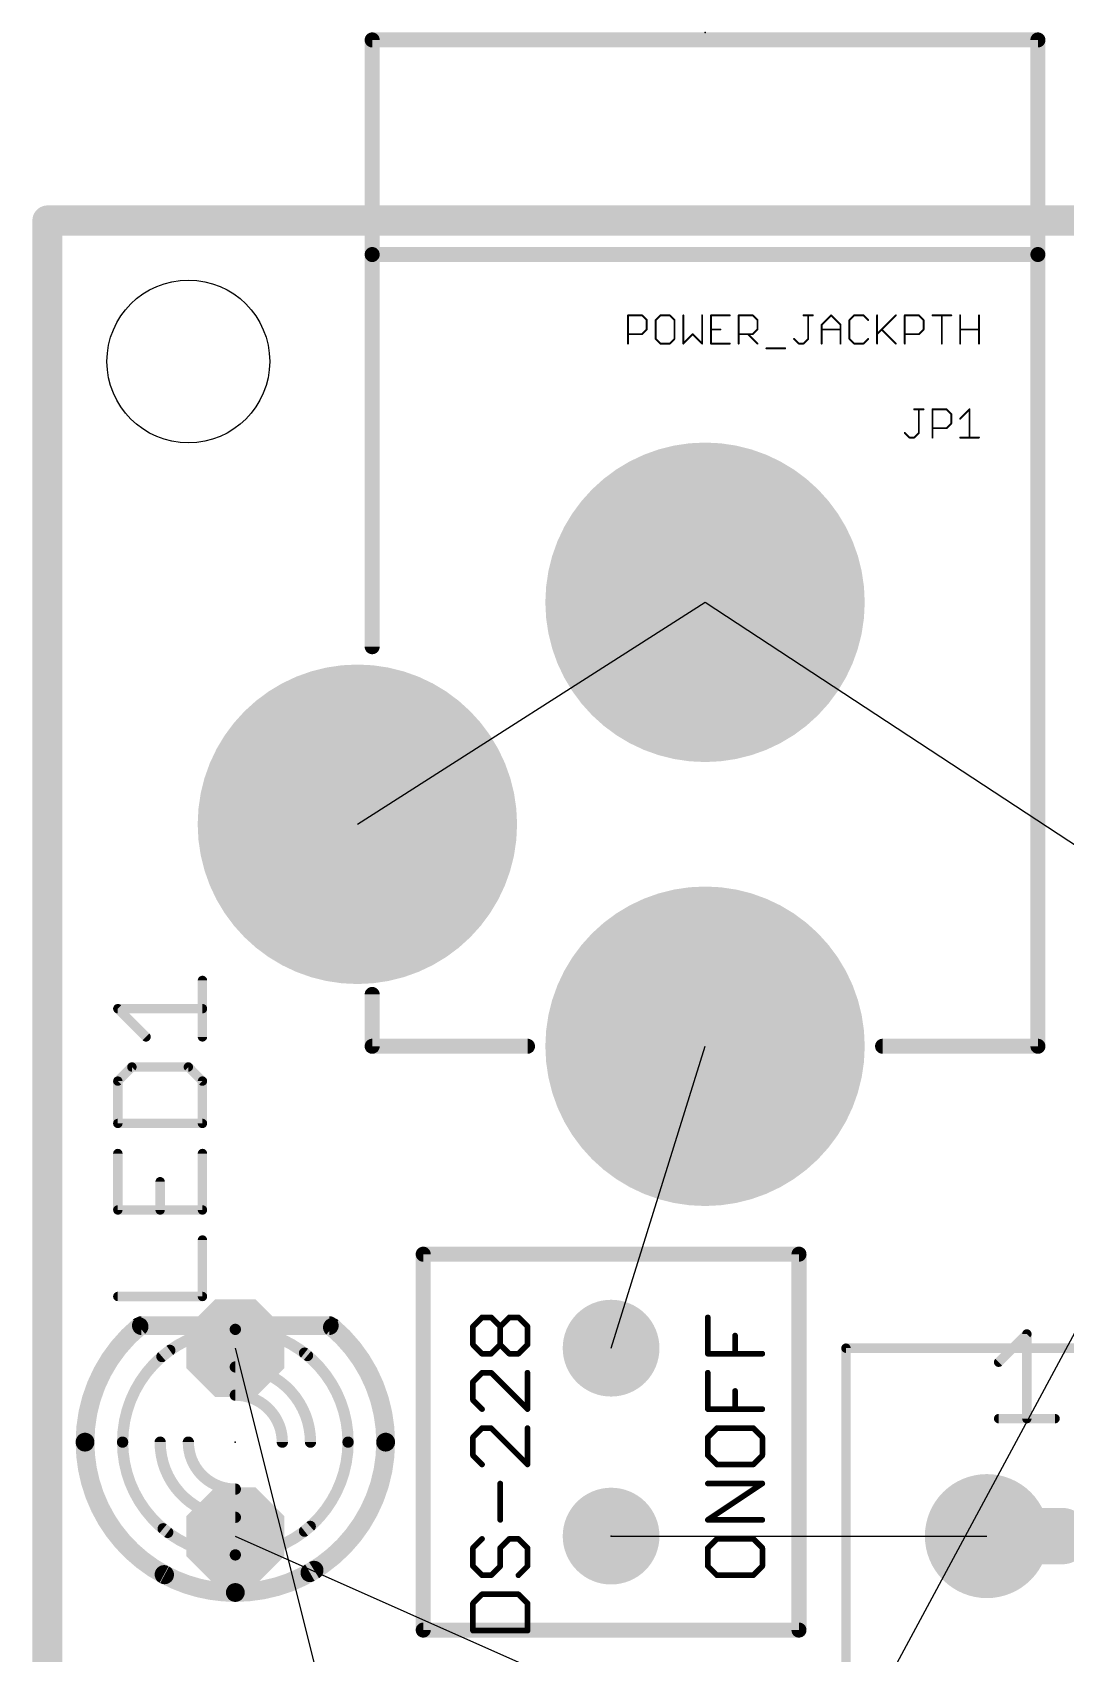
# Model space of a CAD drawing. Extents: x -0.2 to 2.3, y -0.01 to 2.11.
# Drawn here: x -0.008 to 0.542, y 1.237 to 2.1 of the extents above; entities that cross this region are included whole.
import ezdxf

# ---------------------------------------------------------------- set-up
doc = ezdxf.new("R2010")
doc.units = 0
for name, color, linetype in [('17', 94, 'CONTINUOUS'), ('19', 54, 'CONTINUOUS'), ('20', 178, 'CONTINUOUS'), ('21', 251, 'CONTINUOUS'), ('23', 178, 'CONTINUOUS'), ('25', 251, 'CONTINUOUS'), ('27', 251, 'CONTINUOUS'), ('51', 251, 'CONTINUOUS')]:
    doc.layers.add(name, color=color, linetype=linetype)

# ---------------------------------------------------------------- blocks, each defined once
blk = doc.blocks.new('ROUNDP')
at = {"const_width": 0.5}
blk.add_lwpolyline([(0, -0.25, 1), (0, 0.25, 1), (0, -0.25)], format="xyb", dxfattribs=at)
blk = doc.blocks.new('OCTAGONP')
at = {"const_width": 0.5}
blk.add_lwpolyline([(-0.25, -0.103553), (-0.25, 0.103553), (-0.103553, 0.25), (0.103553, 0.25), (0.25, 0.103553), (0.25, -0.103553), (0.103553, -0.25), (-0.103553, -0.25), (-0.25, -0.103553), (-0.25, 0.103553)], dxfattribs=at)

msp = doc.modelspace()

# ---------------------------------------------------------------- linework, layer by layer
at = {"layer": '19'}
for p, q in [((0.164961, 1.67874), (0.35, 1.79685)), ((0.35, 1.79685), (0.65, 1.6)), ((0.3, 0.95), (0.65, 1.6)), ((0.3, 1.4), (0.35, 1.56063)), ((0.1, 1.4), (0.3, 0.6)), ((0.1, 1.3), (0.55, 1.1)), ((0.3, 1.3), (0.5, 1.3))]:
    msp.add_line(p, q, dxfattribs=at)
at = {"layer": '20', "const_width": 0.016}
for points in [[(0, 0), (0, 2)], [(0, 2), (2, 2)]]:
    msp.add_lwpolyline(points, dxfattribs=at)
at = {"layer": '20', "const_width": 0.008}
for points in [[(0.004, 2, 1), (-0.004, 2)], [(0, 2.004, 1), (0, 1.996)]]:
    msp.add_lwpolyline(points, format="xyb", dxfattribs=at)
at = {"layer": '20'}
msp.add_circle((0.075, 1.925), 0.043307, dxfattribs=at)
at = {"layer": '21'}
for points, const_width in [([(0.172835, 1.98189), (0.172835, 1.773228)], 0.008), ([(0.527165, 1.98189), (0.172835, 1.98189)], 0.008), ([(0.527165, 1.98189), (0.527165, 1.56063)], 0.008), ([(0.172835, 1.56063), (0.172835, 1.588189)], 0.008), ([(0.172835, 1.56063), (0.255512, 1.56063)], 0.008), ([(0.527165, 1.56063), (0.444488, 1.56063)], 0.008), ([(0.2, 1.25), (0.2, 1.45)], 0.008), ([(0.2, 1.45), (0.4, 1.45)], 0.008), ([(0.4, 1.45), (0.4, 1.25)], 0.008), ([(0.975, 1.4), (0.425, 1.4)], 0.005), ([(0.425, 1.4), (0.425, 0.05)], 0.005), ([(0.4, 1.25), (0.2, 1.25)], 0.008)]:
    msp.add_lwpolyline(points, dxfattribs=dict(at, const_width=const_width))
for points, const_width in [([(0.174835, 1.98189, 1), (0.170835, 1.98189)], 0.004), ([(0.172835, 1.98389, 1), (0.172835, 1.97989)], 0.004), ([(0.529165, 1.98189, 1), (0.525165, 1.98189)], 0.004), ([(0.527165, 1.97989, 1), (0.527165, 1.98389)], 0.004), ([(0.170835, 1.773228, 1), (0.174835, 1.773228)], 0.004), ([(0.174835, 1.588189, 1), (0.170835, 1.588189)], 0.004), ([(0.172835, 1.56263, 1), (0.172835, 1.55863)], 0.004), ([(0.170835, 1.56063, 1), (0.174835, 1.56063)], 0.004), ([(0.255512, 1.55863, 1), (0.255512, 1.56263)], 0.004), ([(0.444488, 1.56263, 1), (0.444488, 1.55863)], 0.004), ([(0.525165, 1.56063, 1), (0.529165, 1.56063)], 0.004), ([(0.527165, 1.55863, 1), (0.527165, 1.56263)], 0.004), ([(0.202, 1.45, 1), (0.198, 1.45)], 0.004), ([(0.2, 1.452, 1), (0.2, 1.448)], 0.004), ([(0.402, 1.45, 1), (0.398, 1.45)], 0.004), ([(0.4, 1.448, 1), (0.4, 1.452)], 0.004), ([(0.048783, 1.411457, 0.222579), (0.02, 1.35)], 0.01), ([(0.050384, 1.409536, 1), (0.047183, 1.413377)], 0.005), ([(0.18, 1.35, 0.22061), (0.151677, 1.411071)], 0.01), ([(0.153292, 1.412979, 1), (0.150062, 1.409162)], 0.005), ([(0.065126, 1.398823, 0.242209), (0.04, 1.35)], 0.006), ([(0.065998, 1.397602, 1), (0.064254, 1.400043)], 0.003), ([(0.16, 1.35, 0.231451), (0.136835, 1.397362)], 0.006), ([(0.137756, 1.398546, 1), (0.135914, 1.396178)], 0.003), ([(0.425, 1.40125, 1), (0.425, 1.39875)], 0.0025), ([(0.42625, 1.4, 1), (0.42375, 1.4)], 0.0025), ([(0.02, 1.35, 0.276981), (0.062354, 1.279413)], 0.01), ([(0.0225, 1.35, 1), (0.0175, 1.35)], 0.005), ([(0.139693, 1.280539, 0.269143), (0.18, 1.35)], 0.01), ([(0.1825, 1.35, 1), (0.1775, 1.35)], 0.005), ([(0.0175, 1.35, 1), (0.0225, 1.35)], 0.005), ([(0.04, 1.35, 0.236068), (0.064, 1.302)], 0.006), ([(0.0415, 1.35, 1), (0.0385, 1.35)], 0.003), ([(0.0385, 1.35, 1), (0.0415, 1.35)], 0.003), ([(0.136835, 1.302638, 0.231451), (0.16, 1.35)], 0.006), ([(0.1615, 1.35, 1), (0.1585, 1.35)], 0.003), ([(0.1585, 1.35, 1), (0.1615, 1.35)], 0.003), ([(0.1775, 1.35, 1), (0.1825, 1.35)], 0.005), ([(0.0631, 1.3008, 1), (0.0649, 1.3032)], 0.003), ([(0.135914, 1.303822, 1), (0.137756, 1.301454)], 0.003), ([(0.061178, 1.277207, 1), (0.063531, 1.281619)], 0.005), ([(0.138453, 1.28271, 1), (0.140933, 1.278369)], 0.005), ([(0.2, 1.252, 1), (0.2, 1.248)], 0.004), ([(0.198, 1.25, 1), (0.202, 1.25)], 0.004), ([(0.398, 1.25, 1), (0.402, 1.25)], 0.004), ([(0.4, 1.248, 1), (0.4, 1.252)], 0.004)]:
    msp.add_lwpolyline(points, format="xyb", dxfattribs=dict(at, const_width=const_width))
at = {"layer": '23'}
for p in [(0.35, 2.1), (0.1, 1.35), (0.3, 1.3)]:
    msp.add_point(p, dxfattribs=at)
at = {"layer": '25'}
for points, const_width in [([(0.461306, 1.899513), (0.466311, 1.899513)], 0.001), ([(0.463809, 1.887002), (0.463809, 1.899513)], 0.001), ([(0.471035, 1.8845), (0.471035, 1.899513)], 0.001), ([(0.471035, 1.899513), (0.478541, 1.899513)], 0.001), ([(0.478541, 1.899513), (0.481043, 1.897011)], 0.001), ([(0.485767, 1.894508), (0.490772, 1.899513)], 0.001), ([(0.490772, 1.899513), (0.490772, 1.8845)], 0.001), ([(0.478541, 1.889504), (0.471035, 1.889504)], 0.001), ([(0.481043, 1.892006), (0.478541, 1.889504)], 0.001), ([(0.481043, 1.897011), (0.481043, 1.892006)], 0.001), ([(0.456302, 1.887002), (0.458804, 1.8845)], 0.001), ([(0.458804, 1.8845), (0.461306, 1.8845)], 0.001), ([(0.461306, 1.8845), (0.463809, 1.887002)], 0.001), ([(0.485767, 1.8845), (0.495776, 1.8845)], 0.001), ([(0.0825, 1.565618), (0.0825, 1.595643)], 0.005), ([(0.052474, 1.565618), (0.037462, 1.580631)], 0.005), ([(0.037462, 1.580631), (0.0825, 1.580631)], 0.005), ([(0.044968, 1.549604), (0.037462, 1.542098)], 0.005), ([(0.037462, 1.542098), (0.037462, 1.519578)], 0.005), ([(0.074994, 1.549604), (0.044968, 1.549604)], 0.005), ([(0.0825, 1.542098), (0.074994, 1.549604)], 0.005), ([(0.0825, 1.519578), (0.0825, 1.542098)], 0.005), ([(0.037462, 1.519578), (0.0825, 1.519578)], 0.005), ([(0.037462, 1.503565), (0.037462, 1.473539)], 0.005), ([(0.0825, 1.473539), (0.0825, 1.503565)], 0.005), ([(0.059981, 1.473539), (0.059981, 1.488552)], 0.005), ([(0.037462, 1.473539), (0.0825, 1.473539)], 0.005), ([(0.0825, 1.4275), (0.0825, 1.457526)], 0.005), ([(0.037462, 1.4275), (0.0825, 1.4275)], 0.005), ([(0.351475, 1.397035), (0.351475, 1.416385)], 0.003), ([(0.365988, 1.397035), (0.365988, 1.40671)], 0.003), ([(0.3805, 1.397035), (0.351475, 1.397035)], 0.003), ([(0.351475, 1.36757), (0.351475, 1.386919)], 0.003), ([(0.365988, 1.36757), (0.365988, 1.377244)], 0.003), ([(0.3805, 1.36757), (0.351475, 1.36757)], 0.003), ([(0.356313, 1.357454), (0.351475, 1.352617)], 0.003), ([(0.375663, 1.357454), (0.356313, 1.357454)], 0.003), ([(0.3805, 1.352617), (0.375663, 1.357454)], 0.003), ([(0.351475, 1.352617), (0.351475, 1.342942)], 0.003), ([(0.3805, 1.342942), (0.3805, 1.352617)], 0.003), ([(0.351475, 1.342942), (0.356313, 1.338104)], 0.003), ([(0.356313, 1.338104), (0.375663, 1.338104)], 0.003), ([(0.375663, 1.338104), (0.3805, 1.342942)], 0.003), ([(0.351475, 1.308639), (0.3805, 1.327989)], 0.003), ([(0.3805, 1.327989), (0.351475, 1.327989)], 0.003), ([(0.3805, 1.308639), (0.351475, 1.308639)], 0.003), ([(0.356313, 1.298524), (0.351475, 1.293686)], 0.003), ([(0.351475, 1.293686), (0.351475, 1.284011)], 0.003), ([(0.375663, 1.298524), (0.356313, 1.298524)], 0.003), ([(0.3805, 1.293686), (0.375663, 1.298524)], 0.003), ([(0.3805, 1.284011), (0.3805, 1.293686)], 0.003), ([(0.351475, 1.284011), (0.356313, 1.279174)], 0.003), ([(0.375663, 1.279174), (0.3805, 1.284011)], 0.003), ([(0.356313, 1.279174), (0.375663, 1.279174)], 0.003)]:
    msp.add_lwpolyline(points, dxfattribs=dict(at, const_width=const_width))
for points, const_width in [([(0.461306, 1.899763, 1), (0.461306, 1.899263)], 0.0005), ([(0.464059, 1.899513, 1), (0.463559, 1.899513)], 0.0005), ([(0.466311, 1.899263, 1), (0.466311, 1.899763)], 0.0005), ([(0.471285, 1.899513, 1), (0.470785, 1.899513)], 0.0005), ([(0.471035, 1.899763, 1), (0.471035, 1.899263)], 0.0005), ([(0.478718, 1.89969, 1), (0.478364, 1.899336)], 0.0005), ([(0.478541, 1.899263, 1), (0.478541, 1.899763)], 0.0005), ([(0.491022, 1.899513, 1), (0.490522, 1.899513)], 0.0005), ([(0.490948, 1.899336, 1), (0.490595, 1.89969)], 0.0005), ([(0.471035, 1.889754, 1), (0.471035, 1.889254)], 0.0005), ([(0.478364, 1.889681, 1), (0.478718, 1.889327)], 0.0005), ([(0.478541, 1.889254, 1), (0.478541, 1.889754)], 0.0005), ([(0.481293, 1.897011, 1), (0.480793, 1.897011)], 0.0005), ([(0.480793, 1.892006, 1), (0.481293, 1.892006)], 0.0005), ([(0.480867, 1.896834, 1), (0.48122, 1.897187)], 0.0005), ([(0.48122, 1.89183, 1), (0.480867, 1.892183)], 0.0005), ([(0.485591, 1.894685, 1), (0.485944, 1.894332)], 0.0005), ([(0.456479, 1.887179, 1), (0.456126, 1.886825)], 0.0005), ([(0.458804, 1.88475, 1), (0.458804, 1.88425)], 0.0005), ([(0.458628, 1.884323, 1), (0.458981, 1.884677)], 0.0005), ([(0.46113, 1.884677, 1), (0.461483, 1.884323)], 0.0005), ([(0.461306, 1.88425, 1), (0.461306, 1.88475)], 0.0005), ([(0.463559, 1.887002, 1), (0.464059, 1.887002)], 0.0005), ([(0.463985, 1.886825, 1), (0.463632, 1.887179)], 0.0005), ([(0.470785, 1.8845, 1), (0.471285, 1.8845)], 0.0005), ([(0.485767, 1.88475, 1), (0.485767, 1.88425)], 0.0005), ([(0.490522, 1.8845, 1), (0.491022, 1.8845)], 0.0005), ([(0.495776, 1.88425, 1), (0.495776, 1.88475)], 0.0005), ([(0.08375, 1.595643, 1), (0.08125, 1.595643)], 0.0025), ([(0.037462, 1.581881, 1), (0.037462, 1.579381)], 0.0025), ([(0.038345, 1.581514, 1), (0.036578, 1.579747)], 0.0025), ([(0.0825, 1.579381, 1), (0.0825, 1.581881)], 0.0025), ([(0.051591, 1.564734, 1), (0.053358, 1.566502)], 0.0025), ([(0.08125, 1.565618, 1), (0.08375, 1.565618)], 0.0025), ([(0.038712, 1.542098, 1), (0.036212, 1.542098)], 0.0025), ([(0.036578, 1.542982, 1), (0.038345, 1.541214)], 0.0025), ([(0.044968, 1.550854, 1), (0.044968, 1.548354)], 0.0025), ([(0.045852, 1.54872, 1), (0.044084, 1.550488)], 0.0025), ([(0.075877, 1.550488, 1), (0.07411, 1.54872)], 0.0025), ([(0.074994, 1.548354, 1), (0.074994, 1.550854)], 0.0025), ([(0.08375, 1.542098, 1), (0.08125, 1.542098)], 0.0025), ([(0.081616, 1.541214, 1), (0.083384, 1.542982)], 0.0025), ([(0.037462, 1.520828, 1), (0.037462, 1.518328)], 0.0025), ([(0.036212, 1.519578, 1), (0.038712, 1.519578)], 0.0025), ([(0.08125, 1.519578, 1), (0.08375, 1.519578)], 0.0025), ([(0.0825, 1.518328, 1), (0.0825, 1.520828)], 0.0025), ([(0.038712, 1.503565, 1), (0.036212, 1.503565)], 0.0025), ([(0.08375, 1.503565, 1), (0.08125, 1.503565)], 0.0025), ([(0.061231, 1.488552, 1), (0.058731, 1.488552)], 0.0025), ([(0.037462, 1.474789, 1), (0.037462, 1.472289)], 0.0025), ([(0.0825, 1.472289, 1), (0.0825, 1.474789)], 0.0025), ([(0.036212, 1.473539, 1), (0.038712, 1.473539)], 0.0025), ([(0.058731, 1.473539, 1), (0.061231, 1.473539)], 0.0025), ([(0.08125, 1.473539, 1), (0.08375, 1.473539)], 0.0025), ([(0.08375, 1.457526, 1), (0.08125, 1.457526)], 0.0025), ([(0.037462, 1.42875, 1), (0.037462, 1.42625)], 0.0025), ([(0.08125, 1.4275, 1), (0.08375, 1.4275)], 0.0025), ([(0.0825, 1.42625, 1), (0.0825, 1.42875)], 0.0025), ([(0.352225, 1.416385, 1), (0.350725, 1.416385)], 0.0015), ([(0.366738, 1.40671, 1), (0.365238, 1.40671)], 0.0015), ([(0.351475, 1.397785, 1), (0.351475, 1.396285)], 0.0015), ([(0.350725, 1.397035, 1), (0.352225, 1.397035)], 0.0015), ([(0.365238, 1.397035, 1), (0.366738, 1.397035)], 0.0015), ([(0.3805, 1.396285, 1), (0.3805, 1.397785)], 0.0015), ([(0.352225, 1.386919, 1), (0.350725, 1.386919)], 0.0015), ([(0.366738, 1.377244, 1), (0.365238, 1.377244)], 0.0015), ([(0.351475, 1.36832, 1), (0.351475, 1.36682)], 0.0015), ([(0.350725, 1.36757, 1), (0.352225, 1.36757)], 0.0015), ([(0.365238, 1.36757, 1), (0.366738, 1.36757)], 0.0015), ([(0.3805, 1.36682, 1), (0.3805, 1.36832)], 0.0015), ([(0.356313, 1.358204, 1), (0.356313, 1.356704)], 0.0015), ([(0.356843, 1.356924, 1), (0.355782, 1.357985)], 0.0015), ([(0.376193, 1.357985, 1), (0.375132, 1.356924)], 0.0015), ([(0.375663, 1.356704, 1), (0.375663, 1.358204)], 0.0015), ([(0.352225, 1.352617, 1), (0.350725, 1.352617)], 0.0015), ([(0.350945, 1.353147, 1), (0.352006, 1.352086)], 0.0015), ([(0.38125, 1.352617, 1), (0.37975, 1.352617)], 0.0015), ([(0.37997, 1.352086, 1), (0.38103, 1.353147)], 0.0015), ([(0.352006, 1.343472, 1), (0.350945, 1.342411)], 0.0015), ([(0.350725, 1.342942, 1), (0.352225, 1.342942)], 0.0015), ([(0.356313, 1.338854, 1), (0.356313, 1.337354)], 0.0015), ([(0.355782, 1.337574, 1), (0.356843, 1.338635)], 0.0015), ([(0.375132, 1.338635, 1), (0.376193, 1.337574)], 0.0015), ([(0.375663, 1.337354, 1), (0.375663, 1.338854)], 0.0015), ([(0.37975, 1.342942, 1), (0.38125, 1.342942)], 0.0015), ([(0.38103, 1.342411, 1), (0.37997, 1.343472)], 0.0015), ([(0.351475, 1.328739, 1), (0.351475, 1.327239)], 0.0015), ([(0.380916, 1.327365, 1), (0.380084, 1.328613)], 0.0015), ([(0.3805, 1.327239, 1), (0.3805, 1.328739)], 0.0015), ([(0.351475, 1.309389, 1), (0.351475, 1.307889)], 0.0015), ([(0.351059, 1.309263, 1), (0.351891, 1.308015)], 0.0015), ([(0.3805, 1.307889, 1), (0.3805, 1.309389)], 0.0015), ([(0.352225, 1.293686, 1), (0.350725, 1.293686)], 0.0015), ([(0.350945, 1.294217, 1), (0.352006, 1.293156)], 0.0015), ([(0.356313, 1.299274, 1), (0.356313, 1.297774)], 0.0015), ([(0.356843, 1.297994, 1), (0.355782, 1.299054)], 0.0015), ([(0.376193, 1.299054, 1), (0.375132, 1.297994)], 0.0015), ([(0.375663, 1.297774, 1), (0.375663, 1.299274)], 0.0015), ([(0.38125, 1.293686, 1), (0.37975, 1.293686)], 0.0015), ([(0.37997, 1.293156, 1), (0.38103, 1.294217)], 0.0015), ([(0.352006, 1.284542, 1), (0.350945, 1.283481)], 0.0015), ([(0.38103, 1.283481, 1), (0.37997, 1.284542)], 0.0015), ([(0.350725, 1.284011, 1), (0.352225, 1.284011)], 0.0015), ([(0.356313, 1.279924, 1), (0.356313, 1.278424)], 0.0015), ([(0.355782, 1.278644, 1), (0.356843, 1.279704)], 0.0015), ([(0.375132, 1.279704, 1), (0.376193, 1.278644)], 0.0015), ([(0.375663, 1.278424, 1), (0.375663, 1.279924)], 0.0015), ([(0.37975, 1.284011, 1), (0.38125, 1.284011)], 0.0015)]:
    msp.add_lwpolyline(points, format="xyb", dxfattribs=dict(at, const_width=const_width))
at = {"layer": '27'}
for points, const_width in [([(0.308976, 1.9345), (0.308976, 1.949513)], 0.001), ([(0.308976, 1.949513), (0.316483, 1.949513)], 0.001), ([(0.316483, 1.949513), (0.318985, 1.947011)], 0.001), ([(0.326211, 1.949513), (0.323709, 1.947011)], 0.001), ([(0.331215, 1.949513), (0.326211, 1.949513)], 0.001), ([(0.333717, 1.947011), (0.331215, 1.949513)], 0.001), ([(0.338441, 1.949513), (0.338441, 1.9345)], 0.001), ([(0.34845, 1.9345), (0.34845, 1.949513)], 0.001), ([(0.363182, 1.949513), (0.353174, 1.949513)], 0.001), ([(0.353174, 1.949513), (0.353174, 1.9345)], 0.001), ([(0.367906, 1.9345), (0.367906, 1.949513)], 0.001), ([(0.367906, 1.949513), (0.375413, 1.949513)], 0.001), ([(0.375413, 1.949513), (0.377915, 1.947011)], 0.001), ([(0.402376, 1.949513), (0.40738, 1.949513)], 0.001), ([(0.404878, 1.937002), (0.404878, 1.949513)], 0.001), ([(0.412104, 1.944508), (0.417108, 1.949513)], 0.001), ([(0.417108, 1.949513), (0.422113, 1.944508)], 0.001), ([(0.429339, 1.949513), (0.426837, 1.947011)], 0.001), ([(0.434343, 1.949513), (0.429339, 1.949513)], 0.001), ([(0.436845, 1.947011), (0.434343, 1.949513)], 0.001), ([(0.441569, 1.949513), (0.441569, 1.9345)], 0.001), ([(0.441569, 1.939504), (0.451578, 1.949513)], 0.001), ([(0.456302, 1.9345), (0.456302, 1.949513)], 0.001), ([(0.456302, 1.949513), (0.463808, 1.949513)], 0.001), ([(0.463808, 1.949513), (0.46631, 1.947011)], 0.001), ([(0.471034, 1.949513), (0.481043, 1.949513)], 0.001), ([(0.476038, 1.9345), (0.476038, 1.949513)], 0.001), ([(0.485767, 1.9345), (0.485767, 1.949513)], 0.001), ([(0.495775, 1.949513), (0.495775, 1.9345)], 0.001), ([(0.318985, 1.942006), (0.316483, 1.939504)], 0.001), ([(0.318985, 1.947011), (0.318985, 1.942006)], 0.001), ([(0.323709, 1.947011), (0.323709, 1.937002)], 0.001), ([(0.333717, 1.937002), (0.333717, 1.947011)], 0.001), ([(0.353174, 1.942006), (0.358178, 1.942006)], 0.001), ([(0.377915, 1.942006), (0.375413, 1.939504)], 0.001), ([(0.377915, 1.947011), (0.377915, 1.942006)], 0.001), ([(0.412104, 1.9345), (0.412104, 1.944508)], 0.001), ([(0.412104, 1.942006), (0.422113, 1.942006)], 0.001), ([(0.422113, 1.944508), (0.422113, 1.9345)], 0.001), ([(0.426837, 1.947011), (0.426837, 1.937002)], 0.001), ([(0.444071, 1.942006), (0.451578, 1.9345)], 0.001), ([(0.46631, 1.942006), (0.463808, 1.939504)], 0.001), ([(0.46631, 1.947011), (0.46631, 1.942006)], 0.001), ([(0.485767, 1.942006), (0.495775, 1.942006)], 0.001), ([(0.316483, 1.939504), (0.308976, 1.939504)], 0.001), ([(0.323709, 1.937002), (0.326211, 1.9345)], 0.001), ([(0.326211, 1.9345), (0.331215, 1.9345)], 0.001), ([(0.331215, 1.9345), (0.333717, 1.937002)], 0.001), ([(0.338441, 1.9345), (0.343446, 1.939504)], 0.001), ([(0.343446, 1.939504), (0.34845, 1.9345)], 0.001), ([(0.353174, 1.9345), (0.363182, 1.9345)], 0.001), ([(0.375413, 1.939504), (0.367906, 1.939504)], 0.001), ([(0.372911, 1.939504), (0.377915, 1.9345)], 0.001), ([(0.382639, 1.931998), (0.392648, 1.931998)], 0.001), ([(0.397372, 1.937002), (0.399874, 1.9345)], 0.001), ([(0.399874, 1.9345), (0.402376, 1.9345)], 0.001), ([(0.402376, 1.9345), (0.404878, 1.937002)], 0.001), ([(0.426837, 1.937002), (0.429339, 1.9345)], 0.001), ([(0.429339, 1.9345), (0.434343, 1.9345)], 0.001), ([(0.434343, 1.9345), (0.436845, 1.937002)], 0.001), ([(0.463808, 1.939504), (0.456302, 1.939504)], 0.001), ([(0.226475, 1.411547), (0.231313, 1.416385)], 0.003), ([(0.231313, 1.416385), (0.23615, 1.416385)], 0.003), ([(0.23615, 1.416385), (0.240988, 1.411547)], 0.003), ([(0.240988, 1.411547), (0.245825, 1.416385)], 0.003), ([(0.245825, 1.416385), (0.250663, 1.416385)], 0.003), ([(0.250663, 1.416385), (0.2555, 1.411547)], 0.003), ([(0.226475, 1.401872), (0.226475, 1.411547)], 0.003), ([(0.240988, 1.401872), (0.240988, 1.411547)], 0.003), ([(0.2555, 1.411547), (0.2555, 1.401872)], 0.003), ([(0.506264, 1.392526), (0.521277, 1.407538)], 0.005), ([(0.521277, 1.407538), (0.521277, 1.3625)], 0.005), ([(0.231313, 1.397035), (0.226475, 1.401872)], 0.003), ([(0.23615, 1.397035), (0.231313, 1.397035)], 0.003), ([(0.240988, 1.401872), (0.23615, 1.397035)], 0.003), ([(0.245825, 1.397035), (0.240988, 1.401872)], 0.003), ([(0.250663, 1.397035), (0.245825, 1.397035)], 0.003), ([(0.2555, 1.401872), (0.250663, 1.397035)], 0.003), ([(0.231313, 1.386919), (0.226475, 1.382082)], 0.003), ([(0.226475, 1.382082), (0.226475, 1.372407)], 0.003), ([(0.23615, 1.386919), (0.231313, 1.386919)], 0.003), ([(0.2555, 1.36757), (0.23615, 1.386919)], 0.003), ([(0.2555, 1.386919), (0.2555, 1.36757)], 0.003), ([(0.226475, 1.372407), (0.231313, 1.36757)], 0.003), ([(0.506264, 1.3625), (0.536289, 1.3625)], 0.005), ([(0.231313, 1.357454), (0.226475, 1.352617)], 0.003), ([(0.23615, 1.357454), (0.231313, 1.357454)], 0.003), ([(0.2555, 1.338104), (0.23615, 1.357454)], 0.003), ([(0.2555, 1.357454), (0.2555, 1.338104)], 0.003), ([(0.226475, 1.352617), (0.226475, 1.342942)], 0.003), ([(0.226475, 1.342942), (0.231313, 1.338104)], 0.003), ([(0.240988, 1.308639), (0.240988, 1.327989)], 0.003), ([(0.231313, 1.298524), (0.226475, 1.293686)], 0.003), ([(0.226475, 1.293686), (0.226475, 1.284011)], 0.003), ([(0.240988, 1.293686), (0.245825, 1.298524)], 0.003), ([(0.240988, 1.284011), (0.240988, 1.293686)], 0.003), ([(0.245825, 1.298524), (0.250663, 1.298524)], 0.003), ([(0.250663, 1.298524), (0.2555, 1.293686)], 0.003), ([(0.2555, 1.293686), (0.2555, 1.284011)], 0.003), ([(0.226475, 1.284011), (0.231313, 1.279174)], 0.003), ([(0.23615, 1.279174), (0.240988, 1.284011)], 0.003), ([(0.2555, 1.284011), (0.250663, 1.279174)], 0.003), ([(0.231313, 1.279174), (0.23615, 1.279174)], 0.003), ([(0.231313, 1.269059), (0.226475, 1.264221)], 0.003), ([(0.250663, 1.269059), (0.231313, 1.269059)], 0.003), ([(0.2555, 1.264221), (0.250663, 1.269059)], 0.003), ([(0.226475, 1.264221), (0.226475, 1.249709)], 0.003), ([(0.2555, 1.249709), (0.2555, 1.264221)], 0.003), ([(0.226475, 1.249709), (0.2555, 1.249709)], 0.003)]:
    msp.add_lwpolyline(points, dxfattribs=dict(at, const_width=const_width))
for points, const_width in [([(0.309226, 1.949513, 1), (0.308726, 1.949513)], 0.0005), ([(0.308976, 1.949763, 1), (0.308976, 1.949263)], 0.0005), ([(0.31666, 1.94969, 1), (0.316306, 1.949336)], 0.0005), ([(0.316483, 1.949263, 1), (0.316483, 1.949763)], 0.0005), ([(0.326211, 1.949763, 1), (0.326211, 1.949263)], 0.0005), ([(0.326388, 1.949336, 1), (0.326034, 1.94969)], 0.0005), ([(0.331392, 1.94969, 1), (0.331039, 1.949336)], 0.0005), ([(0.331215, 1.949263, 1), (0.331215, 1.949763)], 0.0005), ([(0.338691, 1.949513, 1), (0.338191, 1.949513)], 0.0005), ([(0.3487, 1.949513, 1), (0.3482, 1.949513)], 0.0005), ([(0.353174, 1.949763, 1), (0.353174, 1.949263)], 0.0005), ([(0.353424, 1.949513, 1), (0.352924, 1.949513)], 0.0005), ([(0.363182, 1.949263, 1), (0.363182, 1.949763)], 0.0005), ([(0.368156, 1.949513, 1), (0.367656, 1.949513)], 0.0005), ([(0.367906, 1.949763, 1), (0.367906, 1.949263)], 0.0005), ([(0.37559, 1.94969, 1), (0.375236, 1.949336)], 0.0005), ([(0.375413, 1.949263, 1), (0.375413, 1.949763)], 0.0005), ([(0.402376, 1.949763, 1), (0.402376, 1.949263)], 0.0005), ([(0.405128, 1.949513, 1), (0.404628, 1.949513)], 0.0005), ([(0.40738, 1.949263, 1), (0.40738, 1.949763)], 0.0005), ([(0.417285, 1.94969, 1), (0.416931, 1.949336)], 0.0005), ([(0.417285, 1.949336, 1), (0.416931, 1.94969)], 0.0005), ([(0.429339, 1.949763, 1), (0.429339, 1.949263)], 0.0005), ([(0.429515, 1.949336, 1), (0.429162, 1.94969)], 0.0005), ([(0.43452, 1.94969, 1), (0.434166, 1.949336)], 0.0005), ([(0.434343, 1.949263, 1), (0.434343, 1.949763)], 0.0005), ([(0.441819, 1.949513, 1), (0.441319, 1.949513)], 0.0005), ([(0.451754, 1.949336, 1), (0.451401, 1.94969)], 0.0005), ([(0.456552, 1.949513, 1), (0.456052, 1.949513)], 0.0005), ([(0.456302, 1.949763, 1), (0.456302, 1.949263)], 0.0005), ([(0.463985, 1.94969, 1), (0.463631, 1.949336)], 0.0005), ([(0.463808, 1.949263, 1), (0.463808, 1.949763)], 0.0005), ([(0.471034, 1.949763, 1), (0.471034, 1.949263)], 0.0005), ([(0.476288, 1.949513, 1), (0.475788, 1.949513)], 0.0005), ([(0.481043, 1.949263, 1), (0.481043, 1.949763)], 0.0005), ([(0.486017, 1.949513, 1), (0.485517, 1.949513)], 0.0005), ([(0.496025, 1.949513, 1), (0.495525, 1.949513)], 0.0005), ([(0.319235, 1.947011, 1), (0.318735, 1.947011)], 0.0005), ([(0.318735, 1.942006, 1), (0.319235, 1.942006)], 0.0005), ([(0.318808, 1.946834, 1), (0.319162, 1.947187)], 0.0005), ([(0.319162, 1.94183, 1), (0.318808, 1.942183)], 0.0005), ([(0.323959, 1.947011, 1), (0.323459, 1.947011)], 0.0005), ([(0.323532, 1.947187, 1), (0.323886, 1.946834)], 0.0005), ([(0.333967, 1.947011, 1), (0.333467, 1.947011)], 0.0005), ([(0.333541, 1.946834, 1), (0.333894, 1.947187)], 0.0005), ([(0.353174, 1.942256, 1), (0.353174, 1.941756)], 0.0005), ([(0.358178, 1.941756, 1), (0.358178, 1.942256)], 0.0005), ([(0.378165, 1.947011, 1), (0.377665, 1.947011)], 0.0005), ([(0.377665, 1.942006, 1), (0.378165, 1.942006)], 0.0005), ([(0.377738, 1.946834, 1), (0.378092, 1.947187)], 0.0005), ([(0.378092, 1.94183, 1), (0.377738, 1.942183)], 0.0005), ([(0.412354, 1.944508, 1), (0.411854, 1.944508)], 0.0005), ([(0.411927, 1.944685, 1), (0.412281, 1.944332)], 0.0005), ([(0.412104, 1.942256, 1), (0.412104, 1.941756)], 0.0005), ([(0.422363, 1.944508, 1), (0.421863, 1.944508)], 0.0005), ([(0.421936, 1.944332, 1), (0.422289, 1.944685)], 0.0005), ([(0.422113, 1.941756, 1), (0.422113, 1.942256)], 0.0005), ([(0.427087, 1.947011, 1), (0.426587, 1.947011)], 0.0005), ([(0.42666, 1.947187, 1), (0.427013, 1.946834)], 0.0005), ([(0.436668, 1.946834, 1), (0.437022, 1.947187)], 0.0005), ([(0.444248, 1.942183, 1), (0.443894, 1.94183)], 0.0005), ([(0.46656, 1.947011, 1), (0.46606, 1.947011)], 0.0005), ([(0.46606, 1.942006, 1), (0.46656, 1.942006)], 0.0005), ([(0.466133, 1.946834, 1), (0.466487, 1.947187)], 0.0005), ([(0.466487, 1.94183, 1), (0.466133, 1.942183)], 0.0005), ([(0.485767, 1.942256, 1), (0.485767, 1.941756)], 0.0005), ([(0.495775, 1.941756, 1), (0.495775, 1.942256)], 0.0005), ([(0.308976, 1.939754, 1), (0.308976, 1.939254)], 0.0005), ([(0.308726, 1.9345, 1), (0.309226, 1.9345)], 0.0005), ([(0.316306, 1.939681, 1), (0.31666, 1.939327)], 0.0005), ([(0.316483, 1.939254, 1), (0.316483, 1.939754)], 0.0005), ([(0.323886, 1.937179, 1), (0.323532, 1.936825)], 0.0005), ([(0.323459, 1.937002, 1), (0.323959, 1.937002)], 0.0005), ([(0.326211, 1.93475, 1), (0.326211, 1.93425)], 0.0005), ([(0.326034, 1.934323, 1), (0.326388, 1.934677)], 0.0005), ([(0.331039, 1.934677, 1), (0.331392, 1.934323)], 0.0005), ([(0.331215, 1.93425, 1), (0.331215, 1.93475)], 0.0005), ([(0.333467, 1.937002, 1), (0.333967, 1.937002)], 0.0005), ([(0.333894, 1.936825, 1), (0.333541, 1.937179)], 0.0005), ([(0.338191, 1.9345, 1), (0.338691, 1.9345)], 0.0005), ([(0.338265, 1.934677, 1), (0.338618, 1.934323)], 0.0005), ([(0.343622, 1.939681, 1), (0.343269, 1.939327)], 0.0005), ([(0.343622, 1.939327, 1), (0.343269, 1.939681)], 0.0005), ([(0.3482, 1.9345, 1), (0.3487, 1.9345)], 0.0005), ([(0.348273, 1.934323, 1), (0.348627, 1.934677)], 0.0005), ([(0.353174, 1.93475, 1), (0.353174, 1.93425)], 0.0005), ([(0.352924, 1.9345, 1), (0.353424, 1.9345)], 0.0005), ([(0.363182, 1.93425, 1), (0.363182, 1.93475)], 0.0005), ([(0.367906, 1.939754, 1), (0.367906, 1.939254)], 0.0005), ([(0.367656, 1.9345, 1), (0.368156, 1.9345)], 0.0005), ([(0.373087, 1.939681, 1), (0.372734, 1.939327)], 0.0005), ([(0.375236, 1.939681, 1), (0.37559, 1.939327)], 0.0005), ([(0.375413, 1.939254, 1), (0.375413, 1.939754)], 0.0005), ([(0.377738, 1.934323, 1), (0.378092, 1.934677)], 0.0005), ([(0.382639, 1.932248, 1), (0.382639, 1.931748)], 0.0005), ([(0.392648, 1.931748, 1), (0.392648, 1.932248)], 0.0005), ([(0.397548, 1.937179, 1), (0.397195, 1.936825)], 0.0005), ([(0.399874, 1.93475, 1), (0.399874, 1.93425)], 0.0005), ([(0.399697, 1.934323, 1), (0.40005, 1.934677)], 0.0005), ([(0.402199, 1.934677, 1), (0.402553, 1.934323)], 0.0005), ([(0.402376, 1.93425, 1), (0.402376, 1.93475)], 0.0005), ([(0.404628, 1.937002, 1), (0.405128, 1.937002)], 0.0005), ([(0.405055, 1.936825, 1), (0.404701, 1.937179)], 0.0005), ([(0.411854, 1.9345, 1), (0.412354, 1.9345)], 0.0005), ([(0.421863, 1.9345, 1), (0.422363, 1.9345)], 0.0005), ([(0.427013, 1.937179, 1), (0.42666, 1.936825)], 0.0005), ([(0.426587, 1.937002, 1), (0.427087, 1.937002)], 0.0005), ([(0.429339, 1.93475, 1), (0.429339, 1.93425)], 0.0005), ([(0.429162, 1.934323, 1), (0.429515, 1.934677)], 0.0005), ([(0.434166, 1.934677, 1), (0.43452, 1.934323)], 0.0005), ([(0.434343, 1.93425, 1), (0.434343, 1.93475)], 0.0005), ([(0.437022, 1.936825, 1), (0.436668, 1.937179)], 0.0005), ([(0.441392, 1.939681, 1), (0.441746, 1.939327)], 0.0005), ([(0.441319, 1.9345, 1), (0.441819, 1.9345)], 0.0005), ([(0.451401, 1.934323, 1), (0.451754, 1.934677)], 0.0005), ([(0.456302, 1.939754, 1), (0.456302, 1.939254)], 0.0005), ([(0.456052, 1.9345, 1), (0.456552, 1.9345)], 0.0005), ([(0.463631, 1.939681, 1), (0.463985, 1.939327)], 0.0005), ([(0.463808, 1.939254, 1), (0.463808, 1.939754)], 0.0005), ([(0.475788, 1.9345, 1), (0.476288, 1.9345)], 0.0005), ([(0.485517, 1.9345, 1), (0.486017, 1.9345)], 0.0005), ([(0.495525, 1.9345, 1), (0.496025, 1.9345)], 0.0005), ([(0.231313, 1.417135, 1), (0.231313, 1.415635)], 0.0015), ([(0.231843, 1.415854, 1), (0.230782, 1.416915)], 0.0015), ([(0.236681, 1.416915, 1), (0.23562, 1.415854)], 0.0015), ([(0.23615, 1.415635, 1), (0.23615, 1.417135)], 0.0015), ([(0.245825, 1.417135, 1), (0.245825, 1.415635)], 0.0015), ([(0.246356, 1.415854, 1), (0.245295, 1.416915)], 0.0015), ([(0.251193, 1.416915, 1), (0.250132, 1.415854)], 0.0015), ([(0.250663, 1.415635, 1), (0.250663, 1.417135)], 0.0015), ([(0.227225, 1.411547, 1), (0.225725, 1.411547)], 0.0015), ([(0.225945, 1.412077, 1), (0.227006, 1.411017)], 0.0015), ([(0.241738, 1.411547, 1), (0.240238, 1.411547)], 0.0015), ([(0.240457, 1.412077, 1), (0.241518, 1.411017)], 0.0015), ([(0.240457, 1.411017, 1), (0.241518, 1.412077)], 0.0015), ([(0.25625, 1.411547, 1), (0.25475, 1.411547)], 0.0015), ([(0.25497, 1.411017, 1), (0.25603, 1.412077)], 0.0015), ([(0.522527, 1.407538, 1), (0.520027, 1.407538)], 0.0025), ([(0.522161, 1.406655, 1), (0.520393, 1.408422)], 0.0025), ([(0.227006, 1.402403, 1), (0.225945, 1.401342)], 0.0015), ([(0.225725, 1.401872, 1), (0.227225, 1.401872)], 0.0015), ([(0.231313, 1.397785, 1), (0.231313, 1.396285)], 0.0015), ([(0.230782, 1.396504, 1), (0.231843, 1.397565)], 0.0015), ([(0.23562, 1.397565, 1), (0.236681, 1.396504)], 0.0015), ([(0.23615, 1.396285, 1), (0.23615, 1.397785)], 0.0015), ([(0.241518, 1.402403, 1), (0.240457, 1.401342)], 0.0015), ([(0.240238, 1.401872, 1), (0.241738, 1.401872)], 0.0015), ([(0.241518, 1.401342, 1), (0.240457, 1.402403)], 0.0015), ([(0.245825, 1.397785, 1), (0.245825, 1.396285)], 0.0015), ([(0.245295, 1.396504, 1), (0.246355, 1.397565)], 0.0015), ([(0.250132, 1.397565, 1), (0.251193, 1.396504)], 0.0015), ([(0.250663, 1.396285, 1), (0.250663, 1.397785)], 0.0015), ([(0.25475, 1.401872, 1), (0.25625, 1.401872)], 0.0015), ([(0.25603, 1.401342, 1), (0.25497, 1.402403)], 0.0015), ([(0.50538, 1.393409, 1), (0.507148, 1.391642)], 0.0025), ([(0.227225, 1.382082, 1), (0.225725, 1.382082)], 0.0015), ([(0.225945, 1.382612, 1), (0.227006, 1.381552)], 0.0015), ([(0.231313, 1.387669, 1), (0.231313, 1.386169)], 0.0015), ([(0.231843, 1.386389, 1), (0.230782, 1.38745)], 0.0015), ([(0.236681, 1.38745, 1), (0.23562, 1.386389)], 0.0015), ([(0.23615, 1.386169, 1), (0.23615, 1.387669)], 0.0015), ([(0.25625, 1.386919, 1), (0.25475, 1.386919)], 0.0015), ([(0.225725, 1.372407, 1), (0.227225, 1.372407)], 0.0015), ([(0.227006, 1.372937, 1), (0.225945, 1.371877)], 0.0015), ([(0.230782, 1.367039, 1), (0.231843, 1.3681)], 0.0015), ([(0.25475, 1.36757, 1), (0.25625, 1.36757)], 0.0015), ([(0.25497, 1.367039, 1), (0.25603, 1.3681)], 0.0015), ([(0.506264, 1.36375, 1), (0.506264, 1.36125)], 0.0025), ([(0.520027, 1.3625, 1), (0.522527, 1.3625)], 0.0025), ([(0.536289, 1.36125, 1), (0.536289, 1.36375)], 0.0025), ([(0.231313, 1.358204, 1), (0.231313, 1.356704)], 0.0015), ([(0.231843, 1.356924, 1), (0.230782, 1.357985)], 0.0015), ([(0.236681, 1.357985, 1), (0.23562, 1.356924)], 0.0015), ([(0.23615, 1.356704, 1), (0.23615, 1.358204)], 0.0015), ([(0.25625, 1.357454, 1), (0.25475, 1.357454)], 0.0015), ([(0.227225, 1.352617, 1), (0.225725, 1.352617)], 0.0015), ([(0.225945, 1.353147, 1), (0.227006, 1.352086)], 0.0015), ([(0.227006, 1.343472, 1), (0.225945, 1.342411)], 0.0015), ([(0.225725, 1.342942, 1), (0.227225, 1.342942)], 0.0015), ([(0.230782, 1.337574, 1), (0.231843, 1.338635)], 0.0015), ([(0.25475, 1.338104, 1), (0.25625, 1.338104)], 0.0015), ([(0.25497, 1.337574, 1), (0.25603, 1.338635)], 0.0015), ([(0.241738, 1.327989, 1), (0.240238, 1.327989)], 0.0015), ([(0.240238, 1.308639, 1), (0.241738, 1.308639)], 0.0015), ([(0.227225, 1.293686, 1), (0.225725, 1.293686)], 0.0015), ([(0.225945, 1.294217, 1), (0.227006, 1.293156)], 0.0015), ([(0.231843, 1.297994, 1), (0.230782, 1.299054)], 0.0015), ([(0.240457, 1.294217, 1), (0.241518, 1.293156)], 0.0015), ([(0.241738, 1.293686, 1), (0.240238, 1.293686)], 0.0015), ([(0.245825, 1.299274, 1), (0.245825, 1.297774)], 0.0015), ([(0.246356, 1.297994, 1), (0.245295, 1.299054)], 0.0015), ([(0.251193, 1.299054, 1), (0.250132, 1.297994)], 0.0015), ([(0.250663, 1.297774, 1), (0.250663, 1.299274)], 0.0015), ([(0.25625, 1.293686, 1), (0.25475, 1.293686)], 0.0015), ([(0.25497, 1.293156, 1), (0.25603, 1.294217)], 0.0015), ([(0.227006, 1.284542, 1), (0.225945, 1.283481)], 0.0015), ([(0.241518, 1.283481, 1), (0.240457, 1.284542)], 0.0015), ([(0.25603, 1.283481, 1), (0.25497, 1.284542)], 0.0015), ([(0.225725, 1.284011, 1), (0.227225, 1.284011)], 0.0015), ([(0.231313, 1.279924, 1), (0.231313, 1.278424)], 0.0015), ([(0.230782, 1.278644, 1), (0.231843, 1.279704)], 0.0015), ([(0.23562, 1.279704, 1), (0.236681, 1.278644)], 0.0015), ([(0.23615, 1.278424, 1), (0.23615, 1.279924)], 0.0015), ([(0.240238, 1.284011, 1), (0.241738, 1.284011)], 0.0015), ([(0.250132, 1.279704, 1), (0.251193, 1.278644)], 0.0015), ([(0.25475, 1.284011, 1), (0.25625, 1.284011)], 0.0015), ([(0.231313, 1.269809, 1), (0.231313, 1.268309)], 0.0015), ([(0.231843, 1.268528, 1), (0.230782, 1.269589)], 0.0015), ([(0.251193, 1.269589, 1), (0.250132, 1.268528)], 0.0015), ([(0.250663, 1.268309, 1), (0.250663, 1.269809)], 0.0015), ([(0.227225, 1.264221, 1), (0.225725, 1.264221)], 0.0015), ([(0.225945, 1.264752, 1), (0.227006, 1.263691)], 0.0015), ([(0.25625, 1.264221, 1), (0.25475, 1.264221)], 0.0015), ([(0.25497, 1.263691, 1), (0.25603, 1.264752)], 0.0015), ([(0.226475, 1.250459, 1), (0.226475, 1.248959)], 0.0015), ([(0.2555, 1.248959, 1), (0.2555, 1.250459)], 0.0015), ([(0.225725, 1.249709, 1), (0.227225, 1.249709)], 0.0015), ([(0.25475, 1.249709, 1), (0.25625, 1.249709)], 0.0015)]:
    msp.add_lwpolyline(points, format="xyb", dxfattribs=dict(at, const_width=const_width))
at = {"layer": '51'}
for points, const_width in [([(0.172835, 2.096063), (0.172835, 1.98189)], 0.008), ([(0.172835, 2.096063), (0.527165, 2.096063)], 0.008), ([(0.527165, 1.98189), (0.527165, 2.096063)], 0.008), ([(0.15, 1.412), (0.05, 1.412)], 0.01), ([(0.5, 1.3), (0.54, 1.3)], 0.03)]:
    msp.add_lwpolyline(points, dxfattribs=dict(at, const_width=const_width))
for points, const_width in [([(0.174835, 2.096063, 1), (0.170835, 2.096063)], 0.004), ([(0.172835, 2.098063, 1), (0.172835, 2.094063)], 0.004), ([(0.529165, 2.096063, 1), (0.525165, 2.096063)], 0.004), ([(0.527165, 2.094063, 1), (0.527165, 2.098063)], 0.004), ([(0.170835, 1.98189, 1), (0.174835, 1.98189)], 0.004), ([(0.525165, 1.98189, 1), (0.529165, 1.98189)], 0.004), ([(0.05, 1.4145, 1), (0.05, 1.4095)], 0.005), ([(0.15, 1.4095, 1), (0.15, 1.4145)], 0.005), ([(0.1, 1.41, 0.179033), (0.060953, 1.395555)], 0.006), ([(0.138409, 1.396094, 0.175444), (0.1, 1.41)], 0.006), ([(0.1, 1.4115, 1), (0.1, 1.4085)], 0.003), ([(0.1, 1.4085, 1), (0.1, 1.4115)], 0.003), ([(0.059977, 1.396694, 1), (0.061929, 1.394416)], 0.003), ([(0.137449, 1.394942, 1), (0.13937, 1.397247)], 0.003), ([(0.14, 1.35, 0.414214), (0.1, 1.39)], 0.006), ([(0.1, 1.3915, 1), (0.1, 1.3885)], 0.003), ([(0.125, 1.35, 0.414214), (0.1, 1.375)], 0.006), ([(0.1, 1.3765, 1), (0.1, 1.3735)], 0.003), ([(0.06, 1.35, 0.414214), (0.1, 1.31)], 0.006), ([(0.0615, 1.35, 1), (0.0585, 1.35)], 0.003), ([(0.075, 1.35, 0.414214), (0.1, 1.325)], 0.006), ([(0.0765, 1.35, 1), (0.0735, 1.35)], 0.003), ([(0.1235, 1.35, 1), (0.1265, 1.35)], 0.003), ([(0.1385, 1.35, 1), (0.1415, 1.35)], 0.003), ([(0.1, 1.3235, 1), (0.1, 1.3265)], 0.003), ([(0.1, 1.3085, 1), (0.1, 1.3115)], 0.003), ([(0.5, 1.3075, 1), (0.5, 1.2925)], 0.015), ([(0.54, 1.2925, 1), (0.54, 1.3075)], 0.015), ([(0.062551, 1.305058, 1), (0.06063, 1.302753)], 0.003), ([(0.061591, 1.303906, 0.175444), (0.1, 1.29)], 0.006), ([(0.1, 1.29, 0.183684), (0.139862, 1.305154)], 0.006), ([(0.140859, 1.304032, 1), (0.138866, 1.306275)], 0.003), ([(0.1, 1.27, 0.138798), (0.141929, 1.281866)], 0.01), ([(0.1, 1.2915, 1), (0.1, 1.2885)], 0.003), ([(0.1, 1.2885, 1), (0.1, 1.2915)], 0.003), ([(0.143239, 1.279737, 1), (0.140619, 1.283995)], 0.005), ([(0.062071, 1.279563, 0.124121), (0.1, 1.27)], 0.01), ([(0.063256, 1.281764, 1), (0.060886, 1.277362)], 0.005), ([(0.1, 1.2725, 1), (0.1, 1.2675)], 0.005), ([(0.1, 1.2675, 1), (0.1, 1.2725)], 0.005)]:
    msp.add_lwpolyline(points, format="xyb", dxfattribs=dict(at, const_width=const_width))

# ---------------------------------------------------------------- block references
at = {"layer": '17'}
for name, p, xscale, yscale, rotation in [('ROUNDP', (0.35, 1.79685), 0.17, 0.17, 180), ('ROUNDP', (0.35, 1.79685), 0.17, 0.17, 180), ('ROUNDP', (0.164961, 1.67874), 0.17, 0.17, 270), ('ROUNDP', (0.164961, 1.67874), 0.17, 0.17, 270), ('ROUNDP', (0.35, 1.56063), 0.17, 0.17, 180), ('ROUNDP', (0.35, 1.56063), 0.17, 0.17, 180), ('OCTAGONP', (0.1, 1.4), 0.052, 0.052, 90), ('OCTAGONP', (0.1, 1.4), 0.052, 0.052, 90), ('ROUNDP', (0.3, 1.4), 0.051496, 0.051496, 270), ('ROUNDP', (0.3, 1.4), 0.051496, 0.051496, 270), ('ROUNDP', (0.5, 1.3), 0.066, 0.066, 180), ('ROUNDP', (0.5, 1.3), 0.066, 0.066, 180), ('OCTAGONP', (0.1, 1.3), 0.052, 0.052, 90), ('OCTAGONP', (0.1, 1.3), 0.052, 0.052, 90), ('ROUNDP', (0.3, 1.3), 0.051496, 0.051496, 270), ('ROUNDP', (0.3, 1.3), 0.051496, 0.051496, 270)]:
    msp.add_blockref(name, p, dxfattribs=dict(at, xscale=xscale, yscale=yscale, rotation=rotation))

doc.saveas('drawing.dxf')
